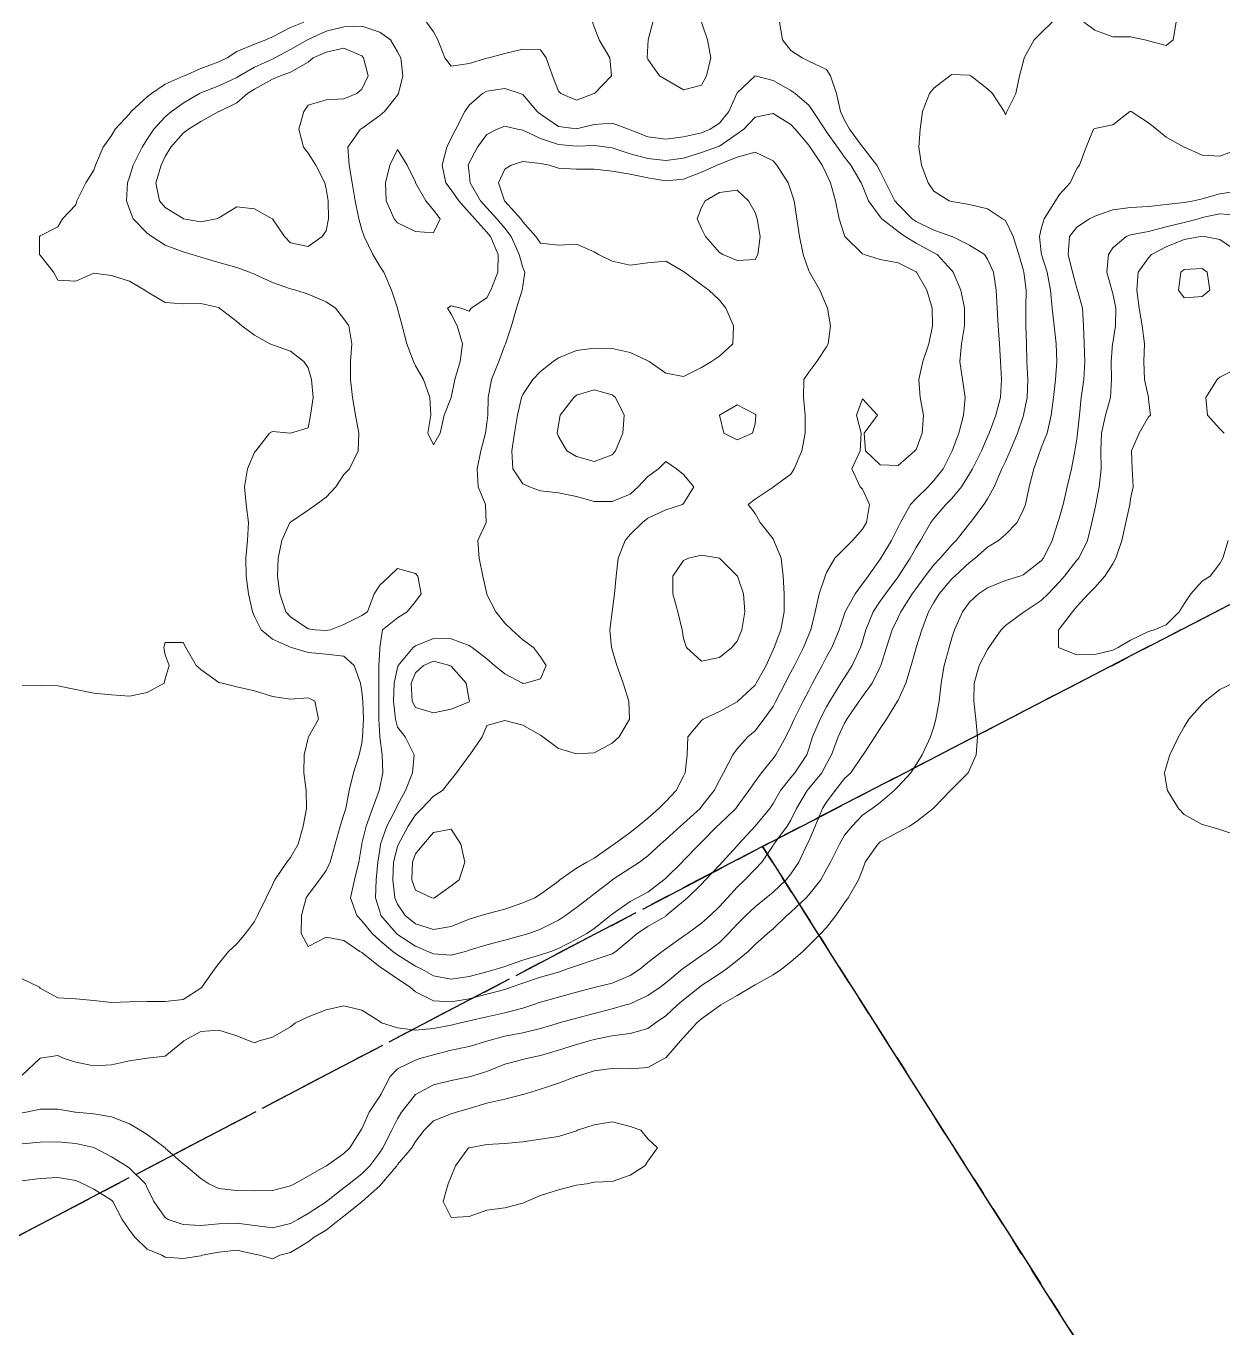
# Model space of a CAD drawing. Header units: centimetres. Extents: x 0 to 642158, y -847 to 649707.
# Drawn here: x 617384.36 to 617417.83, y 620740.71 to 620777.14 of the extents above; entities that cross this region are included whole.
import ezdxf

# ---------------------------------------------------------------- set-up
doc = ezdxf.new("R2010")
doc.units = ezdxf.units.CM
doc.header["$MEASUREMENT"] = 0
doc.linetypes.add('CENTERX2', pattern=[4, 2.5, -0.5, 0.5, -0.5])
doc.layers.add('SPW_parcellaire cadastral', color=7, linetype='CENTERX2', lineweight=25, true_color=0xff0542)
doc.layers.add('WAL_topographie 0.5', color=253, linetype='Continuous', lineweight=20)

msp = doc.modelspace()

# ---------------------------------------------------------------- linework, layer by layer
at = {"layer": 'SPW_parcellaire cadastral'}
for points in [[(617454.845, 620780.014), (617404.956, 620754.186), (617359.081, 620730.17), (617336.661, 620771.212), (617310.193, 620758.188), (617304.386, 620763.201), (617294.476, 620769.289), (617288.255, 620775.589), (617250.741, 620849.649), (617325.082, 620885.743), (617338.539, 620892.37), (617355.187, 620858.56), (617359.626, 620860.746), (617369.519, 620865.618), (617374.129, 620867.888), (617378.983, 620870.401), (617456.064, 620908.347)], [(617404.956, 620754.186), (617454.845, 620780.014), (617546.487, 620840.855), (617597.653, 620762.022), (617447.371, 620685.97), (617443.362, 620692.406), (617418.115, 620733.491), (617404.956, 620754.186)], [(617404.956, 620754.186), (617418.115, 620733.491), (617443.362, 620692.406), (617447.371, 620685.97), (617394.811, 620658.271), (617393.447, 620660.945), (617383.852, 620679.762), (617357.925, 620729.905), (617359.081, 620730.17), (617404.956, 620754.186)]]:
    msp.add_lwpolyline(points, dxfattribs=at)
at = {"layer": 'WAL_topographie 0.5'}
for points in [[(617413.055, 620777.25), (617412.75, 620776.953), (617412.55, 620776.75), (617412.271, 620776.25), (617412.25, 620776.125), (617412.14, 620775.75), (617412.042, 620775.25), (617411.788, 620774.75), (617411.75, 620774.657), (617411.717, 620774.75), (617411.389, 620775.25), (617411.25, 620775.379), (617410.786, 620775.75), (617410.75, 620775.769), (617410.25, 620775.779), (617410.198, 620775.75), (617409.75, 620775.399), (617409.625, 620775.25), (617409.434, 620774.75), (617409.369, 620774.25), (617409.331, 620773.75), (617409.403, 620773.25), (617409.589, 620772.75), (617409.75, 620772.518), (617410.175, 620772.25), (617410.25, 620772.234), (617410.75, 620772.144), (617411.25, 620772.024), (617411.669, 620771.75), (617411.75, 620771.703), (617411.964, 620771.25), (617412.126, 620770.75), (617412.25, 620770.325), (617412.269, 620770.25), (617412.328, 620769.75), (617412.319, 620769.25), (617412.324, 620768.75), (617412.337, 620768.25), (617412.348, 620767.75), (617412.373, 620767.25), (617412.357, 620766.75), (617412.26, 620766.25), (617412.25, 620766.219), (617412.09, 620765.75), (617411.884, 620765.25), (617411.75, 620764.959), (617411.648, 620764.75), (617411.431, 620764.25), (617411.25, 620763.916), (617411.145, 620763.75), (617410.771, 620763.25), (617410.75, 620763.226), (617410.373, 620762.75), (617410.25, 620762.625), (617409.926, 620762.25), (617409.75, 620762.062), (617409.508, 620761.75), (617409.25, 620761.399), (617409.145, 620761.25), (617408.823, 620760.75), (617408.75, 620760.595), (617408.585, 620760.25), (617408.425, 620759.75), (617408.266, 620759.25), (617408.25, 620759.214), (617408.022, 620758.75), (617407.75, 620758.377), (617407.658, 620758.25), (617407.315, 620757.75), (617407.25, 620757.639), (617407.069, 620757.25), (617406.889, 620756.75), (617406.75, 620756.497), (617406.617, 620756.25), (617406.25, 620755.807), (617406.201, 620755.75), (617405.908, 620755.25), (617405.75, 620754.922), (617405.645, 620754.75), (617405.276, 620754.25), (617405.25, 620754.208), (617404.936, 620753.75), (617404.75, 620753.549), (617404.466, 620753.25), (617404.25, 620753.044), (617403.979, 620752.75), (617403.75, 620752.501), (617403.493, 620752.25), (617403.25, 620752.037), (617402.861, 620751.75), (617402.75, 620751.675), (617402.25, 620751.324), (617402.148, 620751.25), (617401.75, 620750.935), (617401.521, 620750.75), (617401.25, 620750.572), (617400.75, 620750.363), (617400.285, 620750.25), (617400.25, 620750.242), (617399.75, 620750.106), (617399.25, 620749.965), (617398.75, 620749.826), (617398.529, 620749.75), (617398.25, 620749.66), (617397.75, 620749.53), (617397.25, 620749.42), (617396.75, 620749.304), (617396.509, 620749.25), (617396.25, 620749.187), (617395.75, 620749.089), (617395.25, 620749.049), (617394.75, 620749.114), (617394.297, 620749.25), (617394.25, 620749.287), (617393.75, 620749.602), (617393.25, 620749.727), (617392.75, 620749.616), (617392.25, 620749.416), (617391.898, 620749.25), (617391.75, 620749.139), (617391.25, 620748.848), (617390.88, 620748.75), (617390.75, 620748.694), (617390.598, 620748.75), (617390.25, 620748.886), (617389.75, 620749.043), (617389.25, 620749.009), (617388.774, 620748.75), (617388.75, 620748.729), (617388.25, 620748.321), (617387.75, 620748.26), (617387.687, 620748.25), (617387.25, 620748.189), (617386.75, 620748.075), (617386.25, 620748.048), (617385.75, 620748.153), (617385.421, 620748.25), (617385.25, 620748.334), (617384.75, 620748.266), (617384.741, 620748.25), (617384.25, 620747.782)], [(617397.928, 620750.25), (617397.75, 620750.186), (617397.25, 620750.049), (617396.75, 620749.921), (617396.25, 620749.836), (617395.75, 620749.868), (617395.25, 620750.118), (617395.1, 620750.25), (617394.75, 620750.484), (617394.359, 620750.75), (617394.25, 620750.822), (617393.75, 620751.216), (617393.693, 620751.25), (617393.25, 620751.55), (617392.75, 620751.652), (617392.25, 620751.39), (617392.056, 620751.75), (617392.06, 620752.25), (617392.196, 620752.75), (617392.25, 620752.83), (617392.568, 620753.25), (617392.75, 620753.512), (617392.868, 620753.75), (617393.007, 620754.25), (617393.146, 620754.75), (617393.25, 620755.077), (617393.299, 620755.25), (617393.398, 620755.75), (617393.52, 620756.25), (617393.679, 620756.75), (617393.75, 620757.071), (617393.771, 620757.25), (617393.794, 620757.75), (617393.778, 620758.25), (617393.75, 620758.522), (617393.709, 620758.75), (617393.538, 620759.25), (617393.25, 620759.511), (617392.75, 620759.565), (617392.25, 620759.614), (617391.78, 620759.75), (617391.75, 620759.76), (617391.25, 620759.982), (617390.931, 620760.25), (617390.75, 620760.619), (617390.691, 620760.75), (617390.58, 620761.25), (617390.516, 620761.75), (617390.505, 620762.25), (617390.552, 620762.75), (617390.577, 620763.25), (617390.515, 620763.75), (617390.468, 620764.25), (617390.553, 620764.75), (617390.75, 620765.213), (617390.782, 620765.25), (617391.17, 620765.75), (617391.25, 620765.799), (617391.75, 620765.75), (617392.25, 620765.899), (617392.318, 620766.25), (617392.387, 620766.75), (617392.341, 620767.25), (617392.25, 620767.574), (617392.131, 620767.75), (617391.75, 620768.041), (617391.25, 620768.216), (617391.181, 620768.25), (617390.75, 620768.488), (617390.391, 620768.75), (617390.25, 620768.872), (617389.772, 620769.25), (617389.75, 620769.261), (617389.25, 620769.372), (617388.75, 620769.37), (617388.25, 620769.403), (617387.75, 620769.705), (617387.68, 620769.75), (617387.25, 620770.004), (617386.75, 620770.164), (617386.25, 620770.222), (617385.75, 620770), (617385.25, 620770.031), (617385.125, 620770.25), (617384.75, 620770.727), (617384.736, 620770.75), (617384.734, 620771.25), (617384.75, 620771.274), (617385.25, 620771.521), (617385.378, 620771.75), (617385.75, 620772.14), (617385.778, 620772.25), (617386.026, 620772.75), (617386.25, 620773.109), (617386.298, 620773.25), (617386.518, 620773.75), (617386.75, 620774.08), (617386.85, 620774.25), (617387.25, 620774.686), (617387.301, 620774.75), (617387.75, 620775.158), (617387.865, 620775.25), (617388.25, 620775.512), (617388.75, 620775.735), (617388.79, 620775.75), (617389.25, 620775.947), (617389.75, 620776.14), (617389.985, 620776.25), (617390.25, 620776.423), (617390.75, 620776.633), (617391.066, 620776.75), (617391.25, 620776.84), (617391.75, 620777.095), (617392.127, 620777.25)], [(617395.558, 620777.25), (617395.75, 620776.977), (617395.875, 620776.75), (617396.074, 620776.25), (617396.25, 620776.016), (617396.75, 620776.092), (617397.25, 620776.24), (617397.297, 620776.25), (617397.75, 620776.367), (617398.25, 620776.49), (617398.75, 620776.478), (617398.907, 620776.25), (617399.078, 620775.75), (617399.25, 620775.313), (617399.311, 620775.25), (617399.75, 620775.069), (617400.25, 620775.249), (617400.254, 620775.25), (617400.728, 620775.75), (617400.689, 620776.25), (617400.388, 620776.75), (617400.25, 620777.116), (617400.199, 620777.25)], [(617405.432, 620777.25), (617405.515, 620776.75), (617405.75, 620776.459), (617406.067, 620776.25), (617406.25, 620776.161), (617406.75, 620775.922), (617406.857, 620775.75), (617407.022, 620775.25), (617407.142, 620774.75), (617407.25, 620774.51), (617407.388, 620774.25), (617407.75, 620773.759), (617407.758, 620773.75), (617408.157, 620773.25), (617408.25, 620773.068), (617408.406, 620772.75), (617408.657, 620772.25), (617408.75, 620772.146), (617409.145, 620771.75), (617409.25, 620771.671), (617409.75, 620771.432), (617410.25, 620771.253), (617410.257, 620771.25), (617410.75, 620771.011), (617411.163, 620770.75), (617411.25, 620770.616), (617411.414, 620770.25), (617411.493, 620769.75), (617411.52, 620769.25), (617411.547, 620768.75), (617411.587, 620768.25), (617411.614, 620767.75), (617411.636, 620767.25), (617411.617, 620766.75), (617411.484, 620766.25), (617411.297, 620765.75), (617411.25, 620765.644), (617411.077, 620765.25), (617410.828, 620764.75), (617410.75, 620764.613), (617410.523, 620764.25), (617410.25, 620763.925), (617410.081, 620763.75), (617409.75, 620763.362), (617409.663, 620763.25), (617409.375, 620762.75), (617409.25, 620762.549), (617409.087, 620762.25), (617408.764, 620761.75), (617408.75, 620761.73), (617408.395, 620761.25), (617408.25, 620761.044), (617408.047, 620760.75), (617407.845, 620760.25), (617407.75, 620759.919), (617407.697, 620759.75), (617407.468, 620759.25), (617407.25, 620758.917), (617407.144, 620758.75), (617406.838, 620758.25), (617406.75, 620758.096), (617406.565, 620757.75), (617406.352, 620757.25), (617406.25, 620756.915), (617406.193, 620756.75), (617405.86, 620756.25), (617405.75, 620756.119), (617405.461, 620755.75), (617405.25, 620755.384), (617405.16, 620755.25), (617404.751, 620754.75), (617404.75, 620754.749), (617404.287, 620754.25), (617404.25, 620754.206), (617403.827, 620753.75), (617403.75, 620753.666), (617403.361, 620753.25), (617403.25, 620753.134), (617402.858, 620752.75), (617402.75, 620752.655), (617402.266, 620752.25), (617402.25, 620752.239), (617401.75, 620751.947), (617401.453, 620751.75), (617401.25, 620751.582), (617400.853, 620751.25), (617400.75, 620751.186), (617400.25, 620751.014), (617399.75, 620750.848), (617399.478, 620750.75), (617399.25, 620750.671), (617398.75, 620750.53), (617398.25, 620750.365), (617397.928, 620750.25)], [(617401.886, 620777.25), (617401.756, 620776.75), (617401.75, 620776.583), (617401.726, 620776.25), (617401.75, 620776.212), (617402.077, 620775.75), (617402.25, 620775.646), (617402.75, 620775.351), (617403.25, 620775.484), (617403.385, 620775.75), (617403.509, 620776.25), (617403.414, 620776.75), (617403.252, 620777.25)], [(617416.523, 620777.25), (617416.446, 620776.75), (617416.25, 620776.594), (617415.75, 620776.726), (617415.652, 620776.75), (617415.25, 620776.838), (617414.75, 620776.837), (617414.25, 620777.02), (617413.942, 620777.25)], [(617397.51, 620750.75), (617397.25, 620750.675), (617396.75, 620750.549), (617396.25, 620750.47), (617395.75, 620750.564), (617395.429, 620750.75), (617395.25, 620750.84), (617394.75, 620751.152), (617394.617, 620751.25), (617394.25, 620751.554), (617394.04, 620751.75), (617393.75, 620752.106), (617393.61, 620752.25), (617393.434, 620752.75), (617393.547, 620753.25), (617393.667, 620753.75), (617393.745, 620754.25), (617393.75, 620754.268), (617393.868, 620754.75), (617394.046, 620755.25), (617394.231, 620755.75), (617394.25, 620755.836), (617394.339, 620756.25), (617394.321, 620756.75), (617394.251, 620757.25), (617394.25, 620757.261), (617394.227, 620757.75), (617394.228, 620758.25), (617394.223, 620758.75), (617394.229, 620759.25), (617394.25, 620759.685), (617394.255, 620759.75), (617394.33, 620760.25), (617394.75, 620760.581), (617395.017, 620760.75), (617395.25, 620761.04), (617395.409, 620761.25), (617395.314, 620761.75), (617395.25, 620761.827), (617394.75, 620761.959), (617394.523, 620761.75), (617394.25, 620761.498), (617394.096, 620761.25), (617393.908, 620760.75), (617393.75, 620760.645), (617393.25, 620760.397), (617392.877, 620760.25), (617392.75, 620760.224), (617392.442, 620760.25), (617392.25, 620760.272), (617391.75, 620760.608), (617391.626, 620760.75), (617391.452, 620761.25), (617391.394, 620761.75), (617391.409, 620762.25), (617391.513, 620762.75), (617391.74, 620763.25), (617391.75, 620763.262), (617392.25, 620763.598), (617392.47, 620763.75), (617392.75, 620763.961), (617393.021, 620764.25), (617393.25, 620764.589), (617393.403, 620764.75), (617393.643, 620765.25), (617393.663, 620765.75), (617393.574, 620766.25), (617393.485, 620766.75), (617393.431, 620767.25), (617393.433, 620767.75), (617393.467, 620768.25), (617393.382, 620768.75), (617393.25, 620768.952), (617393.01, 620769.25), (617392.75, 620769.423), (617392.25, 620769.635), (617391.9, 620769.75), (617391.75, 620769.79), (617391.25, 620769.964), (617390.75, 620770.197), (617390.608, 620770.25), (617390.25, 620770.381), (617389.75, 620770.52), (617389.25, 620770.672), (617389.006, 620770.75), (617388.75, 620770.824), (617388.25, 620771.006), (617387.874, 620771.25), (617387.75, 620771.344), (617387.357, 620771.75), (617387.25, 620772.018), (617387.169, 620772.25), (617387.195, 620772.75), (617387.25, 620772.911), (617387.357, 620773.25), (617387.602, 620773.75), (617387.75, 620773.973), (617387.93, 620774.25), (617388.25, 620774.599), (617388.427, 620774.75), (617388.75, 620774.981), (617389.209, 620775.25), (617389.25, 620775.27), (617389.75, 620775.466), (617390.25, 620775.698), (617390.332, 620775.75), (617390.75, 620775.987), (617391.25, 620776.217), (617391.312, 620776.25), (617391.75, 620776.487), (617392.23, 620776.75), (617392.25, 620776.761), (617392.75, 620776.992), (617393.25, 620777.121), (617393.75, 620777.133), (617394.25, 620776.966), (617394.55, 620776.75), (617394.75, 620776.421), (617394.839, 620776.25), (617394.897, 620775.75), (617394.778, 620775.25), (617394.75, 620775.209), (617394.379, 620774.75), (617394.25, 620774.634), (617393.75, 620774.27), (617393.713, 620774.25), (617393.36, 620773.75), (617393.391, 620773.25), (617393.48, 620772.75), (617393.564, 620772.25), (617393.669, 620771.75), (617393.75, 620771.438), (617393.818, 620771.25), (617394.058, 620770.75), (617394.25, 620770.424), (617394.364, 620770.25), (617394.58, 620769.75), (617394.747, 620769.25), (617394.75, 620769.24), (617394.874, 620768.75), (617395.009, 620768.25), (617395.197, 620767.75), (617395.25, 620767.628), (617395.474, 620767.25), (617395.655, 620766.75), (617395.679, 620766.25), (617395.599, 620765.75), (617395.75, 620765.426), (617395.945, 620765.75), (617396.054, 620766.25), (617396.25, 620766.75), (617396.25, 620766.75), (617396.355, 620767.25), (617396.5, 620767.75), (617396.566, 620768.25), (617396.413, 620768.75), (617396.25, 620769.076), (617396.144, 620769.25), (617396.25, 620769.315), (617396.518, 620769.25), (617396.75, 620769.158), (617396.803, 620769.25), (617397.25, 620769.532), (617397.354, 620769.75), (617397.554, 620770.25), (617397.558, 620770.75), (617397.349, 620771.25), (617397.25, 620771.368), (617396.907, 620771.75), (617396.75, 620771.925), (617396.461, 620772.25), (617396.25, 620772.559), (617396.103, 620772.75), (617395.992, 620773.25), (617396.127, 620773.75), (617396.25, 620773.999), (617396.379, 620774.25), (617396.63, 620774.75), (617396.75, 620774.921), (617397.129, 620775.25), (617397.25, 620775.321), (617397.75, 620775.391), (617398.178, 620775.25), (617398.25, 620775.222), (617398.653, 620774.75), (617398.75, 620774.673), (617399.25, 620774.331), (617399.75, 620774.264), (617400.25, 620774.383), (617400.75, 620774.425), (617401.212, 620774.25), (617401.25, 620774.236), (617401.75, 620774.043), (617402.25, 620773.973), (617402.75, 620774.043), (617403.25, 620774.155), (617403.494, 620774.25), (617403.75, 620774.419), (617404.017, 620774.75), (617404.241, 620775.25), (617404.25, 620775.269), (617404.75, 620775.746), (617405.25, 620775.616), (617405.75, 620775.339), (617405.873, 620775.25), (617406.25, 620774.922), (617406.374, 620774.75), (617406.696, 620774.25), (617406.75, 620774.178), (617407.05, 620773.75), (617407.25, 620773.472), (617407.422, 620773.25), (617407.718, 620772.75), (617407.75, 620772.673), (617407.921, 620772.25), (617408.25, 620771.804), (617408.296, 620771.75), (617408.75, 620771.387), (617408.945, 620771.25), (617409.25, 620771.06), (617409.75, 620770.797), (617409.838, 620770.75), (617410.25, 620770.299), (617410.29, 620770.25), (617410.5, 620769.75), (617410.61, 620769.25), (617410.601, 620768.75), (617410.519, 620768.25), (617410.479, 620767.75), (617410.551, 620767.25), (617410.625, 620766.75), (617410.582, 620766.25), (617410.443, 620765.75), (617410.258, 620765.25), (617410.25, 620765.232), (617410.006, 620764.75), (617409.75, 620764.422), (617409.588, 620764.25), (617409.25, 620763.921), (617409.094, 620763.75), (617408.812, 620763.25), (617408.75, 620763.117), (617408.568, 620762.75), (617408.269, 620762.25), (617408.25, 620762.22), (617407.914, 620761.75), (617407.75, 620761.531), (617407.544, 620761.25), (617407.27, 620760.75), (617407.25, 620760.69), (617407.101, 620760.25), (617406.895, 620759.75), (617406.75, 620759.491), (617406.625, 620759.25), (617406.355, 620758.75), (617406.25, 620758.553), (617406.093, 620758.25), (617405.837, 620757.75), (617405.75, 620757.546), (617405.607, 620757.25), (617405.332, 620756.75), (617405.25, 620756.644), (617404.927, 620756.25), (617404.75, 620756.003), (617404.575, 620755.75), (617404.25, 620755.3), (617404.212, 620755.25), (617403.75, 620754.809), (617403.688, 620754.75), (617403.25, 620754.308), (617403.19, 620754.25), (617402.75, 620753.788), (617402.712, 620753.75), (617402.25, 620753.294), (617402.199, 620753.25), (617401.75, 620752.909), (617401.453, 620752.75), (617401.25, 620752.645), (617400.75, 620752.29), (617400.7, 620752.25), (617400.25, 620751.891), (617400.039, 620751.75), (617399.75, 620751.595), (617399.25, 620751.333), (617399.038, 620751.25), (617398.75, 620751.156), (617398.25, 620751.007), (617397.75, 620750.826), (617397.51, 620750.75)], [(617392.642, 620771.25), (617392.25, 620770.972), (617391.75, 620771.071), (617391.585, 620771.25), (617391.25, 620771.745), (617391.246, 620771.75), (617390.75, 620772.028), (617390.25, 620772.08), (617389.75, 620771.777), (617389.673, 620771.75), (617389.25, 620771.665), (617388.765, 620771.75), (617388.75, 620771.753), (617388.25, 620772.059), (617388.088, 620772.25), (617387.991, 620772.75), (617388.137, 620773.25), (617388.25, 620773.486), (617388.403, 620773.75), (617388.75, 620774.146), (617388.904, 620774.25), (617389.25, 620774.464), (617389.75, 620774.747), (617389.755, 620774.75), (617390.25, 620774.99), (617390.549, 620775.25), (617390.75, 620775.374), (617391.25, 620775.657), (617391.471, 620775.75), (617391.75, 620775.852), (617392.25, 620776.131), (617392.391, 620776.25), (617392.75, 620776.409), (617393.25, 620776.522), (617393.75, 620776.302), (617393.798, 620776.25), (617393.926, 620775.75), (617393.75, 620775.377), (617393.613, 620775.25), (617393.25, 620775.106), (617392.75, 620775.078), (617392.25, 620774.929), (617392.129, 620774.75), (617391.986, 620774.25), (617392.12, 620773.75), (617392.25, 620773.579), (617392.461, 620773.25), (617392.71, 620772.75), (617392.75, 620772.581), (617392.808, 620772.25), (617392.819, 620771.75), (617392.75, 620771.411), (617392.642, 620771.25)], [(617418.25, 620773.682), (617417.75, 620773.5), (617417.25, 620773.53), (617416.757, 620773.75), (617416.75, 620773.754), (617416.25, 620774.03), (617415.972, 620774.25), (617415.75, 620774.432), (617415.266, 620774.75), (617415.25, 620774.759), (617415.228, 620774.75), (617414.75, 620774.377), (617414.25, 620774.271), (617414.217, 620774.25), (617414.005, 620773.75), (617413.825, 620773.25), (617413.75, 620773.152), (617413.565, 620772.75), (617413.25, 620772.419), (617413.148, 620772.25), (617412.832, 620771.75), (617412.75, 620771.469), (617412.702, 620771.25), (617412.75, 620770.805), (617412.756, 620770.75), (617412.913, 620770.25), (617413.013, 620769.75), (617413.062, 620769.25), (617413.118, 620768.75), (617413.167, 620768.25), (617413.19, 620767.75), (617413.154, 620767.25), (617413.091, 620766.75), (617413.033, 620766.25), (617412.914, 620765.75), (617412.75, 620765.337), (617412.719, 620765.25), (617412.542, 620764.75), (617412.416, 620764.25), (617412.309, 620763.75), (617412.25, 620763.59), (617412.078, 620763.25), (617411.75, 620762.918), (617411.561, 620762.75), (617411.25, 620762.555), (617410.906, 620762.25), (617410.75, 620762.132), (617410.332, 620761.75), (617410.25, 620761.671), (617409.895, 620761.25), (617409.75, 620761.011), (617409.603, 620760.75), (617409.413, 620760.25), (617409.251, 620759.75), (617409.25, 620759.746), (617409.111, 620759.25), (617408.963, 620758.75), (617408.75, 620758.281), (617408.734, 620758.25), (617408.422, 620757.75), (617408.25, 620757.484), (617408.098, 620757.25), (617407.77, 620756.75), (617407.75, 620756.727), (617407.424, 620756.25), (617407.25, 620756.089), (617406.989, 620755.75), (617406.75, 620755.427), (617406.637, 620755.25), (617406.427, 620754.75), (617406.25, 620754.337), (617406.209, 620754.25), (617405.969, 620753.75), (617405.75, 620753.415), (617405.622, 620753.25), (617405.25, 620752.908), (617405.06, 620752.75), (617404.75, 620752.498), (617404.492, 620752.25), (617404.25, 620752.008), (617404.006, 620751.75), (617403.75, 620751.503), (617403.414, 620751.25), (617403.25, 620751.138), (617402.75, 620750.78), (617402.711, 620750.75), (617402.25, 620750.37), (617402.089, 620750.25), (617401.75, 620750.011), (617401.25, 620749.785), (617401.133, 620749.75), (617400.75, 620749.643), (617400.25, 620749.516), (617399.75, 620749.382), (617399.266, 620749.25), (617399.25, 620749.245), (617398.75, 620749.096), (617398.25, 620748.974), (617397.75, 620748.874), (617397.275, 620748.75), (617397.25, 620748.742), (617396.75, 620748.593), (617396.25, 620748.487), (617395.75, 620748.359), (617395.371, 620748.25), (617395.25, 620748.207), (617394.75, 620747.964), (617394.542, 620747.75), (617394.278, 620747.25), (617394.25, 620747.196), (617393.951, 620746.75), (617393.75, 620746.288), (617393.725, 620746.25), (617393.417, 620745.75), (617393.25, 620745.594), (617392.757, 620745.25), (617392.75, 620745.246), (617392.25, 620744.96), (617391.869, 620744.75), (617391.75, 620744.695), (617391.25, 620744.562), (617390.75, 620744.552), (617390.25, 620744.563), (617389.75, 620744.62), (617389.468, 620744.75), (617389.25, 620744.898), (617388.824, 620745.25), (617388.75, 620745.307), (617388.25, 620745.746), (617388.245, 620745.75), (617387.75, 620746.124), (617387.551, 620746.25), (617387.25, 620746.427), (617386.75, 620746.62), (617386.25, 620746.706), (617385.75, 620746.748), (617385.732, 620746.75), (617385.25, 620746.84), (617384.75, 620746.835), (617384.363, 620746.75), (617384.25, 620746.733)], [(617396.647, 620751.25), (617396.25, 620751.148), (617395.75, 620751.181), (617395.599, 620751.25), (617395.25, 620751.399), (617394.75, 620751.725), (617394.721, 620751.75), (617394.285, 620752.25), (617394.25, 620752.362), (617394.128, 620752.75), (617394.153, 620753.25), (617394.194, 620753.75), (617394.25, 620754.092), (617394.275, 620754.25), (617394.45, 620754.75), (617394.706, 620755.25), (617394.75, 620755.342), (617394.975, 620755.75), (617395.164, 620756.25), (617395.212, 620756.75), (617394.961, 620757.25), (617394.75, 620757.525), (617394.689, 620757.75), (617394.637, 620758.25), (617394.651, 620758.75), (617394.75, 620759.193), (617394.767, 620759.25), (617395.189, 620759.75), (617395.25, 620759.8), (617395.75, 620760.004), (617396.25, 620759.996), (617396.75, 620759.804), (617396.836, 620759.75), (617397.25, 620759.435), (617397.459, 620759.25), (617397.75, 620759.017), (617398.239, 620758.75), (617398.25, 620758.745), (617398.325, 620758.75), (617398.75, 620758.875), (617398.908, 620759.25), (617398.75, 620759.491), (617398.551, 620759.75), (617398.25, 620759.968), (617397.946, 620760.25), (617397.75, 620760.434), (617397.495, 620760.75), (617397.25, 620761.237), (617397.244, 620761.25), (617397.131, 620761.75), (617397.028, 620762.25), (617396.997, 620762.75), (617397.23, 620763.25), (617397.212, 620763.75), (617397.007, 620764.25), (617396.978, 620764.75), (617397.082, 620765.25), (617397.213, 620765.75), (617397.25, 620766.031), (617397.275, 620766.25), (617397.286, 620766.75), (617397.38, 620767.25), (617397.581, 620767.75), (617397.75, 620768.215), (617397.768, 620768.25), (617397.934, 620768.75), (617398.078, 620769.25), (617398.236, 620769.75), (617398.25, 620769.858), (617398.311, 620770.25), (617398.25, 620770.382), (617398.154, 620770.75), (617397.926, 620771.25), (617397.75, 620771.486), (617397.528, 620771.75), (617397.25, 620772.051), (617397.07, 620772.25), (617396.778, 620772.75), (617396.75, 620773.031), (617396.727, 620773.25), (617396.75, 620773.312), (617396.981, 620773.75), (617397.25, 620774.104), (617397.538, 620774.25), (617397.75, 620774.337), (617398.106, 620774.25), (617398.25, 620774.225), (617398.75, 620773.995), (617399.25, 620773.822), (617399.75, 620773.777), (617400.25, 620773.801), (617400.611, 620773.75), (617400.75, 620773.728), (617401.25, 620773.566), (617401.75, 620773.437), (617402.25, 620773.377), (617402.75, 620773.445), (617403.25, 620773.599), (617403.666, 620773.75), (617403.75, 620773.783), (617404.25, 620774.119), (617404.437, 620774.25), (617404.75, 620774.59), (617405.25, 620774.691), (617405.75, 620774.383), (617405.872, 620774.25), (617406.25, 620773.804), (617406.288, 620773.75), (617406.624, 620773.25), (617406.75, 620772.997), (617406.861, 620772.75), (617406.999, 620772.25), (617407.099, 620771.75), (617407.25, 620771.275), (617407.263, 620771.25), (617407.75, 620770.768), (617407.801, 620770.75), (617408.25, 620770.606), (617408.75, 620770.513), (617409.25, 620770.266), (617409.267, 620770.25), (617409.55, 620769.75), (617409.704, 620769.25), (617409.714, 620768.75), (617409.604, 620768.25), (617409.441, 620767.75), (617409.324, 620767.25), (617409.366, 620766.75), (617409.455, 620766.25), (617409.417, 620765.75), (617409.25, 620765.29), (617409.216, 620765.25), (617408.75, 620764.842), (617408.25, 620764.86), (617407.833, 620765.25), (617407.803, 620765.75), (617408.168, 620766.25), (617407.75, 620766.71), (617407.588, 620766.25), (617407.718, 620765.75), (617407.69, 620765.25), (617407.458, 620764.75), (617407.685, 620764.25), (617407.75, 620764.18), (617407.948, 620763.75), (617407.867, 620763.25), (617407.75, 620763.062), (617407.472, 620762.75), (617407.25, 620762.518), (617406.978, 620762.25), (617406.75, 620761.846), (617406.708, 620761.75), (617406.538, 620761.25), (617406.428, 620760.75), (617406.305, 620760.25), (617406.25, 620760.116), (617406.1, 620759.75), (617405.847, 620759.25), (617405.75, 620759.063), (617405.594, 620758.75), (617405.33, 620758.25), (617405.25, 620758.105), (617404.994, 620757.75), (617404.75, 620757.421), (617404.548, 620757.25), (617404.25, 620756.913), (617404.13, 620756.75), (617403.865, 620756.25), (617403.75, 620756.044), (617403.602, 620755.75), (617403.25, 620755.299), (617403.21, 620755.25), (617402.75, 620754.827), (617402.662, 620754.75), (617402.25, 620754.378), (617402.106, 620754.25), (617401.75, 620753.92), (617401.511, 620753.75), (617401.25, 620753.577), (617400.755, 620753.25), (617400.75, 620753.246), (617400.25, 620752.863), (617400.104, 620752.75), (617399.75, 620752.474), (617399.448, 620752.25), (617399.25, 620752.12), (617398.75, 620751.867), (617398.417, 620751.75), (617398.25, 620751.7), (617397.75, 620751.562), (617397.25, 620751.435), (617396.75, 620751.282), (617396.647, 620751.25)], [(617395.75, 620771.358), (617395.936, 620771.75), (617395.75, 620771.985), (617395.543, 620772.25), (617395.254, 620772.75), (617395.25, 620772.771), (617395.019, 620773.25), (617394.75, 620773.689), (617394.533, 620773.25), (617394.414, 620772.75), (617394.434, 620772.25), (617394.651, 620771.75), (617394.75, 620771.632), (617395.25, 620771.39), (617395.75, 620771.358)], [(617397.089, 620752.25), (617396.75, 620752.155), (617396.25, 620751.947), (617395.75, 620751.865), (617395.25, 620752.019), (617394.962, 620752.25), (617394.75, 620752.57), (617394.677, 620752.75), (617394.615, 620753.25), (617394.637, 620753.75), (617394.75, 620754.189), (617394.771, 620754.25), (617395.043, 620754.75), (617395.25, 620755.069), (617395.426, 620755.25), (617395.75, 620755.588), (617396.008, 620755.75), (617396.25, 620756.056), (617396.396, 620756.25), (617396.75, 620756.73), (617396.768, 620756.75), (617397.115, 620757.25), (617397.25, 620757.567), (617397.75, 620757.713), (617398.25, 620757.577), (617398.75, 620757.297), (617398.813, 620757.25), (617399.25, 620756.93), (617399.75, 620756.777), (617400.25, 620756.806), (617400.75, 620757.078), (617400.944, 620757.25), (617401.233, 620757.75), (617401.218, 620758.25), (617401.063, 620758.75), (617400.885, 620759.25), (617400.75, 620759.686), (617400.728, 620759.75), (617400.682, 620760.25), (617400.747, 620760.75), (617400.75, 620760.763), (617400.821, 620761.25), (617400.867, 620761.75), (617400.918, 620762.25), (617401.112, 620762.75), (617401.25, 620762.909), (617401.602, 620763.25), (617401.75, 620763.371), (617402.25, 620763.6), (617402.717, 620763.75), (617402.75, 620763.784), (617403.033, 620764.25), (617402.75, 620764.588), (617402.546, 620764.75), (617402.25, 620764.957), (617402.043, 620764.75), (617401.75, 620764.533), (617401.477, 620764.25), (617401.25, 620764.046), (617400.75, 620763.835), (617400.25, 620763.835), (617399.75, 620763.973), (617399.25, 620764.077), (617398.75, 620764.137), (617398.439, 620764.25), (617398.25, 620764.331), (617397.971, 620764.75), (617397.942, 620765.25), (617398.019, 620765.75), (617398.099, 620766.25), (617398.213, 620766.75), (617398.25, 620766.833), (617398.528, 620767.25), (617398.75, 620767.478), (617399.097, 620767.75), (617399.25, 620767.856), (617399.75, 620768.061), (617400.25, 620768.131), (617400.75, 620768.121), (617401.25, 620768.008), (617401.75, 620767.772), (617401.788, 620767.75), (617402.25, 620767.429), (617402.75, 620767.334), (617403.25, 620767.583), (617403.531, 620767.75), (617403.75, 620767.906), (617404.128, 620768.25), (617404.14, 620768.75), (617403.933, 620769.25), (617403.75, 620769.472), (617403.457, 620769.75), (617403.25, 620769.895), (617402.778, 620770.25), (617402.75, 620770.276), (617402.25, 620770.559), (617401.75, 620770.515), (617401.25, 620770.446), (617400.75, 620770.557), (617400.37, 620770.75), (617400.25, 620770.821), (617399.75, 620771.038), (617399.25, 620771.01), (617398.75, 620771.064), (617398.62, 620771.25), (617398.25, 620771.666), (617398.196, 620771.75), (617397.75, 620772.237), (617397.738, 620772.25), (617397.568, 620772.75), (617397.75, 620773.137), (617397.925, 620773.25), (617398.25, 620773.35), (617398.75, 620773.293), (617398.992, 620773.25), (617399.25, 620773.166), (617399.75, 620773.131), (617400.25, 620773.131), (617400.75, 620773.08), (617401.25, 620772.998), (617401.75, 620772.891), (617402.25, 620772.812), (617402.75, 620772.857), (617403.25, 620773.049), (617403.685, 620773.25), (617403.75, 620773.275), (617404.25, 620773.469), (617404.75, 620773.611), (617405.25, 620773.364), (617405.353, 620773.25), (617405.677, 620772.75), (617405.75, 620772.532), (617405.84, 620772.25), (617405.917, 620771.75), (617405.99, 620771.25), (617406.097, 620770.75), (617406.25, 620770.295), (617406.271, 620770.25), (617406.563, 620769.75), (617406.75, 620769.311), (617406.775, 620769.25), (617406.862, 620768.75), (617406.792, 620768.25), (617406.75, 620768.167), (617406.471, 620767.75), (617406.25, 620767.451), (617406.115, 620767.25), (617406.098, 620766.75), (617406.153, 620766.25), (617406.15, 620765.75), (617406.052, 620765.25), (617405.838, 620764.75), (617405.75, 620764.605), (617405.263, 620764.25), (617405.25, 620764.24), (617404.75, 620763.898), (617404.553, 620763.75), (617404.75, 620763.505), (617404.886, 620763.25), (617405.25, 620762.79), (617405.275, 620762.75), (617405.48, 620762.25), (617405.534, 620761.75), (617405.558, 620761.25), (617405.562, 620760.75), (617405.464, 620760.25), (617405.278, 620759.75), (617405.25, 620759.687), (617405.055, 620759.25), (617404.783, 620758.75), (617404.75, 620758.702), (617404.269, 620758.25), (617404.25, 620758.234), (617403.75, 620757.963), (617403.294, 620757.75), (617403.25, 620757.714), (617402.868, 620757.25), (617402.852, 620756.75), (617402.794, 620756.25), (617402.75, 620756.15), (617402.542, 620755.75), (617402.25, 620755.439), (617402.054, 620755.25), (617401.75, 620754.979), (617401.481, 620754.75), (617401.25, 620754.578), (617400.811, 620754.25), (617400.75, 620754.208), (617400.25, 620753.86), (617400.04, 620753.75), (617399.75, 620753.582), (617399.292, 620753.25), (617399.25, 620753.218), (617398.75, 620752.849), (617398.59, 620752.75), (617398.25, 620752.609), (617397.75, 620752.43), (617397.25, 620752.302), (617397.089, 620752.25)], [(617418.25, 620772.517), (617417.75, 620772.441), (617417.25, 620772.305), (617417.016, 620772.25), (617416.75, 620772.202), (617416.25, 620772.151), (617415.75, 620772.092), (617415.25, 620772.058), (617414.75, 620771.995), (617414.25, 620771.821), (617414.104, 620771.75), (617413.75, 620771.508), (617413.539, 620771.25), (617413.502, 620770.75), (617413.63, 620770.25), (617413.75, 620769.805), (617413.769, 620769.75), (617413.905, 620769.25), (617413.936, 620768.75), (617413.951, 620768.25), (617413.973, 620767.75), (617413.945, 620767.25), (617413.872, 620766.75), (617413.819, 620766.25), (617413.768, 620765.75), (617413.75, 620765.588), (617413.696, 620765.25), (617413.595, 620764.75), (617413.481, 620764.25), (617413.364, 620763.75), (617413.25, 620763.365), (617413.216, 620763.25), (617413.057, 620762.75), (617412.811, 620762.25), (617412.75, 620762.173), (617412.25, 620761.782), (617412.153, 620761.75), (617411.75, 620761.623), (617411.25, 620761.424), (617411, 620761.25), (617410.75, 620761.023), (617410.546, 620760.75), (617410.326, 620760.25), (617410.25, 620760.025), (617410.172, 620759.75), (617410.034, 620759.25), (617409.957, 620758.75), (617409.897, 620758.25), (617409.805, 620757.75), (617409.75, 620757.532), (617409.658, 620757.25), (617409.424, 620756.75), (617409.25, 620756.477), (617409.101, 620756.25), (617408.75, 620755.86), (617408.639, 620755.75), (617408.25, 620755.412), (617408.023, 620755.25), (617407.75, 620755.059), (617407.465, 620754.75), (617407.25, 620754.497), (617407.106, 620754.25), (617406.855, 620753.75), (617406.75, 620753.551), (617406.59, 620753.25), (617406.25, 620752.83), (617406.173, 620752.75), (617405.75, 620752.348), (617405.639, 620752.25), (617405.25, 620751.884), (617405.094, 620751.75), (617404.75, 620751.44), (617404.558, 620751.25), (617404.25, 620750.993), (617403.938, 620750.75), (617403.75, 620750.622), (617403.25, 620750.295), (617403.191, 620750.25), (617402.75, 620749.896), (617402.579, 620749.75), (617402.25, 620749.451), (617401.964, 620749.25), (617401.75, 620749.096), (617401.25, 620748.953), (617400.75, 620748.884), (617400.25, 620748.784), (617400.116, 620748.75), (617399.75, 620748.648), (617399.25, 620748.49), (617398.75, 620748.335), (617398.351, 620748.25), (617398.25, 620748.225), (617397.75, 620748.093), (617397.25, 620747.892), (617396.787, 620747.75), (617396.75, 620747.738), (617396.25, 620747.642), (617395.75, 620747.515), (617395.25, 620747.25), (617395.25, 620747.25), (617394.857, 620746.75), (617394.75, 620746.566), (617394.588, 620746.25), (617394.337, 620745.75), (617394.25, 620745.625), (617393.971, 620745.25), (617393.75, 620745.025), (617393.396, 620744.75), (617393.25, 620744.638), (617392.764, 620744.25), (617392.75, 620744.239), (617392.25, 620743.916), (617391.964, 620743.75), (617391.75, 620743.634), (617391.25, 620743.514), (617390.75, 620743.58), (617390.25, 620743.65), (617389.75, 620743.625), (617389.25, 620743.582), (617388.75, 620743.608), (617388.331, 620743.75), (617388.25, 620743.801), (617387.933, 620744.25), (617387.75, 620744.63), (617387.696, 620744.75), (617387.25, 620745.186), (617387.155, 620745.25), (617386.75, 620745.506), (617386.271, 620745.75), (617386.25, 620745.759), (617385.75, 620745.871), (617385.25, 620745.92), (617384.75, 620745.914), (617384.25, 620745.865)], [(617404.828, 620770.75), (617404.75, 620770.611), (617404.25, 620770.583), (617403.848, 620770.75), (617403.75, 620770.808), (617403.362, 620771.25), (617403.25, 620771.478), (617403.128, 620771.75), (617403.25, 620772.059), (617403.352, 620772.25), (617403.75, 620772.479), (617404.25, 620772.551), (617404.563, 620772.25), (617404.75, 620771.92), (617404.806, 620771.75), (617404.892, 620771.25), (617404.828, 620770.75)], [(617418.25, 620771.848), (617417.75, 620771.883), (617417.25, 620771.779), (617417.148, 620771.75), (617416.75, 620771.647), (617416.25, 620771.522), (617415.75, 620771.395), (617415.25, 620771.295), (617415.129, 620771.25), (617414.75, 620770.934), (617414.629, 620770.75), (617414.591, 620770.25), (617414.725, 620769.75), (617414.75, 620769.659), (617414.834, 620769.25), (617414.832, 620768.75), (617414.75, 620768.272), (617414.746, 620768.25), (617414.703, 620767.75), (617414.716, 620767.25), (617414.686, 620766.75), (617414.553, 620766.25), (617414.436, 620765.75), (617414.417, 620765.25), (617414.424, 620764.75), (617414.373, 620764.25), (617414.277, 620763.75), (617414.25, 620763.62), (617414.166, 620763.25), (617414.046, 620762.75), (617413.802, 620762.25), (617413.75, 620762.191), (617413.4, 620761.75), (617413.25, 620761.581), (617412.947, 620761.25), (617412.75, 620761.065), (617412.278, 620760.75), (617412.25, 620760.729), (617411.75, 620760.365), (617411.63, 620760.25), (617411.282, 620759.75), (617411.25, 620759.699), (617411.012, 620759.25), (617410.875, 620758.75), (617410.865, 620758.25), (617410.926, 620757.75), (617410.971, 620757.25), (617410.936, 620756.75), (617410.75, 620756.329), (617410.711, 620756.25), (617410.25, 620755.791), (617410.214, 620755.75), (617409.75, 620755.267), (617409.733, 620755.25), (617409.25, 620754.871), (617409.067, 620754.75), (617408.75, 620754.589), (617408.25, 620754.311), (617408.177, 620754.25), (617407.828, 620753.75), (617407.75, 620753.533), (617407.645, 620753.25), (617407.355, 620752.75), (617407.25, 620752.605), (617407.009, 620752.25), (617406.75, 620751.922), (617406.591, 620751.75), (617406.25, 620751.411), (617406.081, 620751.25), (617405.75, 620750.958), (617405.491, 620750.75), (617405.25, 620750.592), (617404.75, 620750.317), (617404.642, 620750.25), (617404.25, 620750.012), (617403.795, 620749.75), (617403.75, 620749.722), (617403.25, 620749.362), (617403.122, 620749.25), (617402.75, 620748.844), (617402.66, 620748.75), (617402.25, 620748.275), (617402.205, 620748.25), (617401.75, 620748.001), (617401.25, 620747.962), (617400.75, 620747.976), (617400.25, 620747.905), (617399.75, 620747.751), (617399.746, 620747.75), (617399.25, 620747.562), (617398.75, 620747.391), (617398.264, 620747.25), (617398.25, 620747.246), (617397.75, 620747.113), (617397.25, 620747.001), (617396.75, 620746.852), (617396.397, 620746.75), (617396.25, 620746.703), (617395.75, 620746.505), (617395.492, 620746.25), (617395.25, 620745.934), (617395.146, 620745.75), (617394.75, 620745.285), (617394.726, 620745.25), (617394.303, 620744.75), (617394.25, 620744.692), (617393.757, 620744.25), (617393.75, 620744.244), (617393.25, 620743.841), (617393.127, 620743.75), (617392.75, 620743.446), (617392.415, 620743.25), (617392.25, 620743.125), (617391.75, 620742.827), (617391.459, 620742.75), (617391.25, 620742.65), (617390.9, 620742.75), (617390.75, 620742.774), (617390.25, 620742.888), (617389.75, 620742.838), (617389.287, 620742.75), (617389.25, 620742.736), (617388.75, 620742.659), (617388.25, 620742.695), (617388.156, 620742.75), (617387.75, 620742.918), (617387.397, 620743.25), (617387.25, 620743.449), (617387.042, 620743.75), (617386.782, 620744.25), (617386.75, 620744.288), (617386.25, 620744.6), (617385.96, 620744.75), (617385.75, 620744.837), (617385.25, 620744.928), (617384.75, 620744.894), (617384.25, 620744.831)], [(617418.25, 620770.821), (617417.75, 620771.17), (617417.321, 620771.25), (617417.25, 620771.257), (617417.205, 620771.25), (617416.75, 620771.169), (617416.25, 620770.959), (617415.84, 620770.75), (617415.75, 620770.65), (617415.464, 620770.25), (617415.424, 620769.75), (617415.488, 620769.25), (617415.579, 620768.75), (617415.642, 620768.25), (617415.622, 620767.75), (617415.638, 620767.25), (617415.748, 620766.75), (617415.75, 620766.694), (617415.804, 620766.25), (617415.75, 620766.21), (617415.493, 620765.75), (617415.278, 620765.25), (617415.295, 620764.75), (617415.321, 620764.25), (617415.25, 620763.91), (617415.23, 620763.75), (617415.116, 620763.25), (617415.004, 620762.75), (617414.84, 620762.25), (617414.75, 620762.092), (617414.53, 620761.75), (617414.25, 620761.428), (617414.076, 620761.25), (617413.75, 620760.895), (617413.624, 620760.75), (617413.25, 620760.265), (617413.231, 620760.25), (617413.236, 620759.75), (617413.25, 620759.742), (617413.75, 620759.548), (617414.25, 620759.554), (617414.75, 620759.675), (617414.902, 620759.75), (617415.25, 620759.955), (617415.75, 620760.197), (617415.907, 620760.25), (617416.25, 620760.387), (617416.609, 620760.75), (617416.75, 620760.972), (617416.937, 620761.25), (617417.25, 620761.607), (617417.48, 620761.75), (617417.75, 620762.101), (617417.833, 620762.25), (617417.976, 620762.75)], [(617417.25, 620769.576), (617417.469, 620769.75), (617417.397, 620770.25), (617417.25, 620770.358), (617416.75, 620770.329), (617416.656, 620770.25), (617416.588, 620769.75), (617416.75, 620769.536), (617417.25, 620769.576)], [(617417.864, 620765.75), (617417.75, 620765.868), (617417.399, 620766.25), (617417.36, 620766.75), (617417.67, 620767.25), (617417.75, 620767.315), (617418.25, 620767.571)], [(617400.843, 620765.25), (617400.75, 620765.141), (617400.25, 620764.958), (617399.75, 620765.1), (617399.483, 620765.25), (617399.25, 620765.658), (617399.21, 620765.75), (617399.25, 620765.984), (617399.3, 620766.25), (617399.678, 620766.75), (617399.75, 620766.808), (617400.25, 620766.965), (617400.75, 620766.823), (617400.842, 620766.75), (617401.087, 620766.25), (617401.049, 620765.75), (617400.843, 620765.25)], [(617404.679, 620765.75), (617404.25, 620765.56), (617403.875, 620765.75), (617403.756, 620766.25), (617404.25, 620766.544), (617404.75, 620766.284), (617404.771, 620766.25), (617404.75, 620766.013), (617404.679, 620765.75)], [(617404.102, 620759.75), (617403.75, 620759.468), (617403.25, 620759.374), (617402.827, 620759.75), (617402.75, 620760.007), (617402.706, 620760.25), (617402.588, 620760.75), (617402.445, 620761.25), (617402.445, 620761.75), (617402.75, 620762.182), (617402.883, 620762.25), (617403.25, 620762.334), (617403.75, 620762.25), (617403.75, 620762.25), (617404.25, 620761.76), (617404.256, 620761.75), (617404.426, 620761.25), (617404.466, 620760.75), (617404.377, 620760.25), (617404.25, 620759.928), (617404.102, 620759.75)], [(617389.25, 620750.218), (617389.274, 620750.25), (617389.627, 620750.75), (617389.75, 620750.909), (617390.019, 620751.25), (617390.25, 620751.463), (617390.497, 620751.75), (617390.75, 620752.089), (617390.833, 620752.25), (617391.073, 620752.75), (617391.25, 620753.113), (617391.312, 620753.25), (617391.655, 620753.75), (617391.75, 620753.877), (617391.965, 620754.25), (617392.108, 620754.75), (617392.2, 620755.25), (617392.193, 620755.75), (617392.13, 620756.25), (617392.135, 620756.75), (617392.25, 620757.215), (617392.262, 620757.25), (617392.537, 620757.75), (617392.436, 620758.25), (617392.25, 620758.34), (617391.75, 620758.31), (617391.25, 620758.38), (617390.75, 620758.54), (617390.25, 620758.648), (617389.841, 620758.75), (617389.75, 620758.773), (617389.25, 620759.139), (617389.117, 620759.25), (617388.828, 620759.75), (617388.75, 620759.889), (617388.25, 620759.893), (617388.212, 620759.75), (617388.25, 620759.55), (617388.357, 620759.25), (617388.25, 620758.875), (617388.221, 620758.75), (617387.75, 620758.492), (617387.25, 620758.391), (617386.75, 620758.426), (617386.25, 620758.47), (617385.75, 620758.575), (617385.25, 620758.677), (617384.75, 620758.687), (617384.25, 620758.683)], [(617396.763, 620758.25), (617396.75, 620758.235), (617396.25, 620758.024), (617395.75, 620757.926), (617395.25, 620758.073), (617395.157, 620758.25), (617395.128, 620758.75), (617395.25, 620759.047), (617395.478, 620759.25), (617395.75, 620759.372), (617396.207, 620759.25), (617396.25, 620759.226), (617396.664, 620758.75), (617396.75, 620758.281), (617396.763, 620758.25)], [(617418.25, 620754.496), (617417.75, 620754.66), (617417.426, 620754.75), (617417.25, 620754.802), (617416.75, 620755.083), (617416.594, 620755.25), (617416.282, 620755.75), (617416.25, 620755.945), (617416.203, 620756.25), (617416.25, 620756.412), (617416.352, 620756.75), (617416.595, 620757.25), (617416.75, 620757.533), (617416.884, 620757.75), (617417.25, 620758.164), (617417.338, 620758.25), (617417.75, 620758.581), (617418.119, 620758.75)], [(617395.782, 620752.75), (617395.75, 620752.737), (617395.703, 620752.75), (617395.25, 620752.962), (617395.147, 620753.25), (617395.165, 620753.75), (617395.25, 620753.975), (617395.476, 620754.25), (617395.75, 620754.573), (617396.25, 620754.665), (617396.523, 620754.25), (617396.626, 620753.75), (617396.473, 620753.25), (617396.25, 620753.083), (617395.782, 620752.75)], [(617384.25, 620750.482), (617384.731, 620750.25), (617384.75, 620750.221), (617385.25, 620749.954), (617385.75, 620749.924), (617386.25, 620749.873), (617386.75, 620749.822), (617387.25, 620749.836), (617387.75, 620749.849), (617388.25, 620749.846), (617388.75, 620749.904), (617389.25, 620750.218)], [(617398.25, 620744.203), (617398.353, 620744.25), (617398.75, 620744.42), (617399.25, 620744.574), (617399.75, 620744.709), (617400.036, 620744.75), (617400.25, 620744.791), (617400.75, 620744.812), (617401.25, 620744.992), (617401.665, 620745.25), (617401.75, 620745.38), (617402.02, 620745.75), (617401.75, 620746.006), (617401.556, 620746.25), (617401.25, 620746.355), (617400.75, 620746.478), (617400.25, 620746.393), (617399.786, 620746.25), (617399.75, 620746.23), (617399.25, 620746.073), (617398.75, 620745.995), (617398.25, 620745.918), (617397.75, 620745.874), (617397.25, 620745.846), (617396.75, 620745.758), (617396.736, 620745.75), (617396.369, 620745.25), (617396.25, 620744.95), (617396.16, 620744.75), (617396.021, 620744.25), (617396.25, 620743.806), (617396.75, 620743.828), (617397.25, 620744.007), (617397.75, 620744.078), (617398.25, 620744.203)]]:
    msp.add_lwpolyline(points, dxfattribs=at)

doc.saveas('drawing.dxf')
